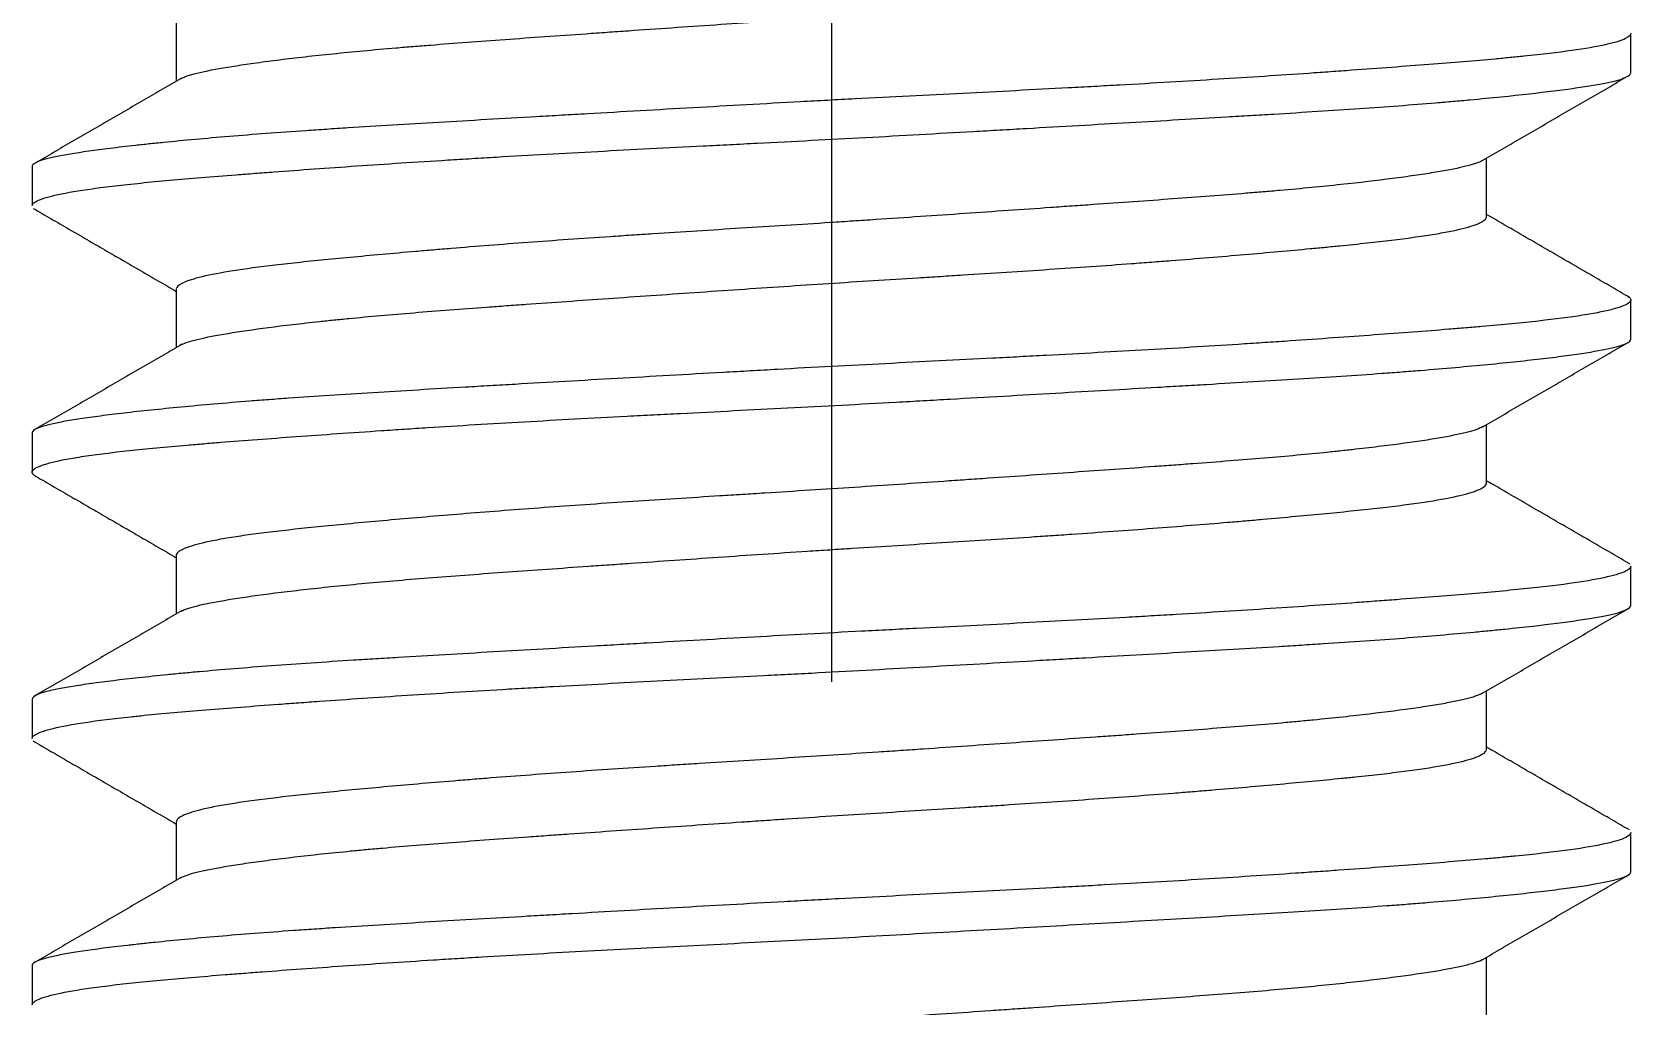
# Model space of a CAD drawing. Extents: x 1571 to 2360, y 0 to 579.
# Drawn here: x 2090.87 to 2096.88, y 176.96 to 180.62 of the extents above; entities that cross this region are included whole.
import ezdxf

# ---------------------------------------------------------------- set-up
doc = ezdxf.new("R2010")
doc.units = 0
doc.header["$LTSCALE"] = 10
doc.header["$MEASUREMENT"] = 0
doc.linetypes.add('CENTER', pattern=[2, 1.25, -0.25, 0.25, -0.25])
doc.layers.add('1', color=7, linetype='CONTINUOUS')

msp = doc.modelspace()

# ---------------------------------------------------------------- linework, layer by layer
at = {"layer": '1', "color": 1, "linetype": 'CENTER', "lineweight": -3}
msp.add_line((2093.8741, 270.6755), (2093.8741, 167.897), dxfattribs=at)
at = {"layer": '1', "color": 7, "linetype": 'Continuous', "lineweight": -3}
for p, q in [((2091.4156, 180.6506), (2091.4156, 180.4308)), ((2096.8741, 180.4629), (2096.8741, 180.6088)), ((2090.8741, 180.1089), (2090.8741, 179.9637)), ((2096.3326, 179.9219), (2096.3326, 180.1417)), ((2091.4156, 179.6507), (2091.4156, 179.4308)), ((2096.8741, 179.4637), (2096.8741, 179.6097)), ((2096.3326, 178.9216), (2096.3326, 179.1417)), ((2090.8741, 179.109), (2090.8741, 178.963)), ((2091.4156, 178.6509), (2091.4156, 178.4308)), ((2096.8741, 178.4635), (2096.8741, 178.6088)), ((2096.3326, 177.9223), (2096.3326, 178.1417)), ((2090.8741, 178.1094), (2090.8741, 177.9638)), ((2091.4156, 177.6503), (2091.4156, 177.4308)), ((2096.8741, 177.4632), (2096.8741, 177.6092)), ((2090.8741, 177.1087), (2090.8741, 176.9632)), ((2096.3326, 176.9215), (2096.3326, 177.1418))]:
    msp.add_line(p, q, dxfattribs=at)
for points, knots in [([(2091.4299, 180.4392), (2091.4342, 180.4417), (2091.4395, 180.4442), (2091.4502, 180.4484), (2091.4552, 180.4502), (2091.466, 180.4537), (2091.4718, 180.4554), (2091.5035, 180.4642), (2091.5361, 180.4712), (2091.6157, 180.4855), (2091.6626, 180.4928), (2091.7305, 180.5022), (2091.7445, 180.504), (2091.7734, 180.5078), (2091.7882, 180.5097), (2091.8338, 180.5154), (2091.8657, 180.5191), (2091.9659, 180.5304), (2092.0385, 180.5379), (2092.1565, 180.5489), (2092.1973, 180.5525), (2092.2607, 180.5579), (2092.2823, 180.5597), (2092.3259, 180.5633), (2092.3479, 180.565), (2092.4594, 180.5738), (2092.5526, 180.5808), (2092.7469, 180.5949), (2092.848, 180.602), (2092.9794, 180.6112), (2093.0059, 180.6131), (2093.0591, 180.6168), (2093.0858, 180.6187), (2093.1661, 180.6243), (2093.22, 180.628), (2093.383, 180.6393), (2093.4933, 180.6469), (2093.661, 180.6582), (2093.7172, 180.662), (2093.8023, 180.6676), (2093.8307, 180.6695), (2093.8872, 180.6732), (2093.9154, 180.675), (2094.0561, 180.684), (2094.1676, 180.6909), (2094.3887, 180.7048), (2094.4982, 180.7118), (2094.7151, 180.7261), (2094.8199, 180.7332), (2095.0226, 180.7478), (2095.1205, 180.7553), (2095.2385, 180.7647), (2095.2618, 180.7666), (2095.3081, 180.7704), (2095.3311, 180.7723), (2095.3991, 180.778), (2095.4429, 180.7818), (2095.5703, 180.793), (2095.6497, 180.8003), (2095.7605, 180.8109), (2095.8138, 180.8162), (2095.8639, 180.8215), (2095.8966, 180.825), (2095.9127, 180.8267), (2095.9905, 180.8356), (2096.0457, 180.8426), (2096.142, 180.857), (2096.1832, 180.8643), (2096.2258, 180.8736), (2096.2339, 180.8755), (2096.2491, 180.8793), (2096.2563, 180.8812), (2096.2764, 180.8869), (2096.2878, 180.8907), (2096.3163, 180.9021), (2096.3276, 180.9096), (2096.3323, 180.9192), (2096.3327, 180.9213), (2096.3325, 180.9234)], [0, 0, 0, 0, 0.016076, 0.016076, 0.027366, 0.027366, 0.038656, 0.038656, 0.083815, 0.083815, 0.128974, 0.128974, 0.140264, 0.140264, 0.151553, 0.151553, 0.174133, 0.174133, 0.219292, 0.219292, 0.241871, 0.241871, 0.253161, 0.253161, 0.264451, 0.264451, 0.30961, 0.30961, 0.354769, 0.354769, 0.366058, 0.366058, 0.377348, 0.377348, 0.399928, 0.399928, 0.445087, 0.445087, 0.467666, 0.467666, 0.478956, 0.478956, 0.490246, 0.490246, 0.535405, 0.535405, 0.580564, 0.580564, 0.625722, 0.625722, 0.670881, 0.670881, 0.682171, 0.682171, 0.693461, 0.693461, 0.71604, 0.71604, 0.761199, 0.761199, 0.783779, 0.795069, 0.795069, 0.806358, 0.806358, 0.851517, 0.851517, 0.896676, 0.896676, 0.907966, 0.907966, 0.919256, 0.919256, 0.941835, 0.941835, 0.986994, 0.986994, 1, 1, 1, 1]), ([(2096.874, 180.6111), (2096.8751, 180.6045), (2096.8685, 180.5977), (2096.8463, 180.587), (2096.8362, 180.5832), (2096.8175, 180.5774), (2096.8106, 180.5755), (2096.7959, 180.5717), (2096.7879, 180.5698), (2096.7456, 180.5604), (2096.703, 180.553), (2096.601, 180.5386), (2096.5415, 180.5316), (2096.4561, 180.5228), (2096.4385, 180.5211), (2096.4024, 180.5176), (2096.3468, 180.5124), (2096.2873, 180.5073), (2096.1631, 180.497), (2096.0733, 180.4901), (2095.9281, 180.4792), (2095.878, 180.4755), (2095.8001, 180.4699), (2095.7737, 180.468), (2095.7204, 180.4642), (2095.6934, 180.4623), (2095.5571, 180.4529), (2095.4434, 180.4454), (2095.2068, 180.4307), (2095.084, 180.4234), (2094.9245, 180.4145), (2094.8923, 180.4127), (2094.8278, 180.4092), (2094.7307, 180.4039), (2094.6327, 180.3988), (2094.4353, 180.3885), (2094.3019, 180.3818), (2094.0994, 180.3714), (2094.0314, 180.3679), (2093.9288, 180.3626), (2093.8945, 180.3608), (2093.8263, 180.3571), (2093.7922, 180.3553), (2093.6224, 180.3461), (2093.488, 180.3385), (2093.2218, 180.3234), (2093.09, 180.3159), (2092.9271, 180.3065), (2092.8946, 180.3046), (2092.8304, 180.301), (2092.7348, 180.2955), (2092.6417, 180.2901), (2092.4587, 180.2795), (2092.3409, 180.2726), (2092.1707, 180.2623), (2092.1151, 180.2588), (2092.0333, 180.2536), (2092.0063, 180.2519), (2091.9534, 180.2484), (2091.9274, 180.2467), (2091.7994, 180.2379), (2091.7038, 180.2307), (2091.5259, 180.2159), (2091.4437, 180.2084), (2091.3496, 180.1989), (2091.3312, 180.197), (2091.2957, 180.1933), (2091.244, 180.1877), (2091.1971, 180.1822), (2091.1096, 180.1713), (2091.0596, 180.1642), (2090.9972, 180.1538), (2090.9786, 180.1503), (2090.9456, 180.1434), (2090.9315, 180.1399), (2090.8961, 180.1297), (2090.8817, 180.1229), (2090.8751, 180.1141), (2090.8743, 180.1124), (2090.8741, 180.1106)], [0, 0, 0, 0, 0.039709, 0.039709, 0.061291, 0.061291, 0.072082, 0.072082, 0.082872, 0.082872, 0.126035, 0.126035, 0.169198, 0.169198, 0.179989, 0.179989, 0.19078, 0.212361, 0.212361, 0.255524, 0.255524, 0.277106, 0.277106, 0.287896, 0.287896, 0.298687, 0.298687, 0.34185, 0.34185, 0.385013, 0.385013, 0.395804, 0.395804, 0.406594, 0.428176, 0.428176, 0.471339, 0.471339, 0.49292, 0.49292, 0.503711, 0.503711, 0.514502, 0.514502, 0.557665, 0.557665, 0.600828, 0.600828, 0.611619, 0.611619, 0.622409, 0.643991, 0.643991, 0.687154, 0.687154, 0.708735, 0.708735, 0.719526, 0.719526, 0.730317, 0.730317, 0.77348, 0.77348, 0.816643, 0.816643, 0.827433, 0.827433, 0.838224, 0.859805, 0.859805, 0.902968, 0.902968, 0.92455, 0.92455, 0.946131, 0.946131, 0.989294, 0.989294, 1, 1, 1, 1]), ([(2090.8741, 179.9638), (2090.8744, 179.9663), (2090.8757, 179.9687), (2090.8799, 179.9731), (2090.8823, 179.975), (2090.8881, 179.9788), (2090.8917, 179.9807), (2090.9122, 179.9902), (2090.9377, 179.9978), (2091.0061, 180.0128), (2091.0491, 180.0201), (2091.1139, 180.0292), (2091.1275, 180.031), (2091.1557, 180.0346), (2091.1703, 180.0364), (2091.2159, 180.0417), (2091.2481, 180.0452), (2091.3506, 180.0556), (2091.4264, 180.0624), (2091.5513, 180.0727), (2091.5948, 180.0762), (2091.6629, 180.0815), (2091.6861, 180.0832), (2091.7334, 180.0868), (2091.7576, 180.0886), (2091.8801, 180.0978), (2091.9835, 180.1053), (2092.2009, 180.1203), (2092.3149, 180.1278), (2092.4641, 180.137), (2092.4943, 180.1389), (2092.5553, 180.1426), (2092.5862, 180.1444), (2092.6793, 180.1499), (2092.742, 180.1535), (2092.932, 180.1641), (2093.0613, 180.171), (2093.259, 180.1812), (2093.3255, 180.1846), (2093.4262, 180.1897), (2093.46, 180.1915), (2093.5278, 180.1949), (2093.5619, 180.1966), (2093.732, 180.2053), (2093.8675, 180.2124), (2094.1375, 180.2271), (2094.272, 180.2347), (2094.4394, 180.2442), (2094.4728, 180.2461), (2094.5397, 180.2499), (2094.5731, 180.2518), (2094.6724, 180.2575), (2094.7378, 180.2612), (2094.9311, 180.2723), (2095.0565, 180.2795), (2095.2393, 180.2901), (2095.2993, 180.2936), (2095.388, 180.2989), (2095.4174, 180.3006), (2095.4756, 180.3041), (2095.5045, 180.3058), (2095.6468, 180.3145), (2095.7544, 180.3213), (2095.9573, 180.3352), (2096.0526, 180.3424), (2096.164, 180.3518), (2096.1859, 180.3536), (2096.2289, 180.3574), (2096.25, 180.3593), (2096.3116, 180.365), (2096.3506, 180.3688), (2096.4616, 180.38), (2096.5275, 180.3874), (2096.6144, 180.3983), (2096.6413, 180.4019), (2096.6787, 180.4072), (2096.6906, 180.409), (2096.7135, 180.4125), (2096.7244, 180.4143), (2096.7758, 180.423), (2096.8396, 180.4366), (2096.8675, 180.4502), (2096.8734, 180.4591), (2096.874, 180.4609), (2096.8741, 180.4628), (2096.8741, 180.4629), (2096.8741, 180.463)], [0, 0, 0, 0, 0.014716, 0.014716, 0.025536, 0.025536, 0.036357, 0.036357, 0.07964, 0.07964, 0.122922, 0.122922, 0.133743, 0.133743, 0.144563, 0.144563, 0.166205, 0.166205, 0.209487, 0.209487, 0.231128, 0.231128, 0.241949, 0.241949, 0.25277, 0.25277, 0.296052, 0.296052, 0.339335, 0.339335, 0.350155, 0.350155, 0.360976, 0.360976, 0.382617, 0.382617, 0.4259, 0.4259, 0.447541, 0.447541, 0.458362, 0.458362, 0.469182, 0.469182, 0.512465, 0.512465, 0.555747, 0.555747, 0.566568, 0.566568, 0.577388, 0.577388, 0.59903, 0.59903, 0.642312, 0.642312, 0.663954, 0.663954, 0.674774, 0.674774, 0.685595, 0.685595, 0.728877, 0.728877, 0.77216, 0.77216, 0.78298, 0.78298, 0.793801, 0.793801, 0.815442, 0.815442, 0.858725, 0.858725, 0.880366, 0.880366, 0.891187, 0.891187, 0.902007, 0.902007, 0.94529, 0.988572, 0.988572, 0.999393, 0.999393, 1, 1, 1, 1]), ([(2096.317, 180.1327), (2096.3154, 180.1318), (2096.3137, 180.1309), (2096.3081, 180.1282), (2096.304, 180.1265), (2096.2947, 180.123), (2096.2896, 180.1212), (2096.2728, 180.1159), (2096.2597, 180.1124), (2096.215, 180.1019), (2096.178, 180.0948), (2096.1118, 180.084), (2096.076, 180.0785), (2096.0361, 180.0729), (2096.0085, 180.0691), (2095.9943, 180.0673), (2095.9212, 180.0578), (2095.8567, 180.0502), (2095.7159, 180.0352), (2095.6397, 180.0278), (2095.5369, 180.0188), (2095.516, 180.017), (2095.4734, 180.0134), (2095.4517, 180.0117), (2095.3859, 180.0063), (2095.3411, 180.0028), (2095.2035, 179.9923), (2095.1079, 179.9853), (2094.9587, 179.9747), (2094.8825, 179.9693), (2094.8042, 179.9638), (2094.7514, 179.9601), (2094.7248, 179.9582), (2094.5916, 179.9489), (2094.3754, 179.9339), (2094.1531, 179.9187), (2094.0123, 179.9093), (2093.984, 179.9074), (2093.9273, 179.9037), (2093.8989, 179.9018), (2093.8142, 179.8963), (2093.7579, 179.8927), (2093.59, 179.8821), (2093.479, 179.8752), (2093.3142, 179.8648), (2093.2596, 179.8613), (2093.178, 179.856), (2093.1508, 179.8542), (2093.0968, 179.8506), (2093.07, 179.8488), (2092.9371, 179.8399), (2092.7316, 179.8254), (2092.5401, 179.8104), (2092.425, 179.8009), (2092.4021, 179.799), (2092.3571, 179.7952), (2092.3349, 179.7933), (2092.2696, 179.7876), (2092.2274, 179.7839), (2092.105, 179.7728), (2092.029, 179.7657), (2091.9234, 179.7552), (2091.8896, 179.7517), (2091.841, 179.7464), (2091.8252, 179.7446), (2091.7944, 179.7411), (2091.7794, 179.7393), (2091.707, 179.7305), (2091.6561, 179.7234), (2091.5683, 179.7089), (2091.5314, 179.7015), (2091.4943, 179.692), (2091.4873, 179.6901), (2091.4743, 179.6863), (2091.4683, 179.6844), (2091.4518, 179.6787), (2091.4428, 179.6749), (2091.423, 179.6644), (2091.4163, 179.6577), (2091.4156, 179.6512)], [0, 0, 0, 0, 0.005814, 0.005814, 0.017169, 0.017169, 0.028525, 0.028525, 0.051236, 0.051236, 0.096657, 0.096657, 0.119368, 0.130723, 0.130723, 0.142078, 0.142078, 0.1875, 0.1875, 0.232921, 0.232921, 0.244277, 0.244277, 0.255632, 0.255632, 0.278343, 0.278343, 0.323764, 0.323764, 0.346475, 0.35783, 0.35783, 0.369186, 0.369186, 0.414607, 0.460029, 0.460029, 0.471384, 0.471384, 0.48274, 0.48274, 0.50545, 0.50545, 0.550872, 0.550872, 0.573583, 0.573583, 0.584938, 0.584938, 0.596293, 0.596293, 0.641715, 0.687136, 0.687136, 0.698492, 0.698492, 0.709847, 0.709847, 0.732558, 0.732558, 0.777979, 0.777979, 0.80069, 0.80069, 0.812045, 0.812045, 0.823401, 0.823401, 0.868822, 0.868822, 0.914244, 0.914244, 0.925599, 0.925599, 0.936954, 0.936954, 0.959665, 0.959665, 1, 1, 1, 1]), ([(2091.4327, 179.4407), (2091.44, 179.4446), (2091.4497, 179.4484), (2091.4831, 179.4592), (2091.5121, 179.4661), (2091.5579, 179.4751), (2091.5675, 179.4769), (2091.5878, 179.4805), (2091.5984, 179.4823), (2091.6314, 179.4878), (2091.6552, 179.4914), (2091.7313, 179.5025), (2091.7885, 179.51), (2091.8842, 179.5213), (2091.9345, 179.5269), (2091.9886, 179.5326), (2092.0255, 179.5364), (2092.0443, 179.5383), (2092.14, 179.5476), (2092.2215, 179.5548), (2092.3942, 179.5688), (2092.4853, 179.5758), (2092.6054, 179.5846), (2092.6297, 179.5864), (2092.679, 179.5899), (2092.7039, 179.5917), (2092.7789, 179.5971), (2092.8296, 179.6007), (2092.9837, 179.6115), (2093.089, 179.6189), (2093.2508, 179.6301), (2093.3053, 179.6339), (2093.4158, 179.6415), (2093.4719, 179.6454), (2093.6397, 179.6568), (2093.7516, 179.6643), (2093.9755, 179.6789), (2094.0876, 179.6859), (2094.2277, 179.6947), (2094.2557, 179.6965), (2094.3117, 179.7), (2094.3395, 179.7018), (2094.4225, 179.707), (2094.4772, 179.7105), (2094.6394, 179.721), (2094.745, 179.7281), (2094.8996, 179.739), (2094.9506, 179.7426), (2095.026, 179.7482), (2095.051, 179.7501), (2095.1005, 179.7539), (2095.1249, 179.7557), (2095.2455, 179.7651), (2095.3371, 179.7727), (2095.511, 179.7877), (2095.5932, 179.7951), (2095.6898, 179.8041), (2095.7089, 179.8059), (2095.7461, 179.8095), (2095.7643, 179.8113), (2095.8176, 179.8166), (2095.8515, 179.8201), (2095.9484, 179.8306), (2096.0065, 179.8376), (2096.084, 179.8483), (2096.1081, 179.8519), (2096.1419, 179.8574), (2096.1527, 179.8592), (2096.1733, 179.8629), (2096.1832, 179.8647), (2096.2301, 179.874), (2096.26, 179.8815), (2096.305, 179.8966), (2096.32, 179.9042), (2096.3292, 179.9137), (2096.3306, 179.9156), (2096.3322, 179.919), (2096.3326, 179.9206), (2096.3326, 179.9222)], [0, 0, 0, 0, 0.025073, 0.025073, 0.070495, 0.070495, 0.08185, 0.08185, 0.093205, 0.093205, 0.115916, 0.115916, 0.161338, 0.161338, 0.184049, 0.195404, 0.195404, 0.206759, 0.206759, 0.252181, 0.252181, 0.297602, 0.297602, 0.308958, 0.308958, 0.320313, 0.320313, 0.343024, 0.343024, 0.388445, 0.388445, 0.411156, 0.411156, 0.433867, 0.433867, 0.479289, 0.479289, 0.52471, 0.52471, 0.536066, 0.536066, 0.547421, 0.547421, 0.570132, 0.570132, 0.615553, 0.615553, 0.638264, 0.638264, 0.649619, 0.649619, 0.660975, 0.660975, 0.706396, 0.706396, 0.751818, 0.751818, 0.763173, 0.763173, 0.774529, 0.774529, 0.797239, 0.797239, 0.842661, 0.842661, 0.865372, 0.865372, 0.876727, 0.876727, 0.888082, 0.888082, 0.933504, 0.933504, 0.978926, 0.978926, 0.990281, 0.990281, 1, 1, 1, 1]), ([(2096.8598, 179.6249), (2096.8636, 179.6229), (2096.8666, 179.6209), (2096.8709, 179.6171), (2096.8723, 179.6154), (2096.874, 179.6118), (2096.8743, 179.61), (2096.8733, 179.6045), (2096.8703, 179.6008), (2096.8545, 179.5895), (2096.8349, 179.582), (2096.792, 179.5707), (2096.7755, 179.5669), (2096.7472, 179.5613), (2096.7372, 179.5594), (2096.7161, 179.5557), (2096.7049, 179.5538), (2096.6464, 179.5446), (2096.5914, 179.5375), (2096.4655, 179.5235), (2096.3945, 179.5167), (2096.2957, 179.508), (2096.2754, 179.5063), (2096.2338, 179.5028), (2096.2125, 179.5011), (2096.1473, 179.4959), (2096.1023, 179.4924), (2095.9627, 179.4817), (2095.8635, 179.4744), (2095.7056, 179.4632), (2095.6515, 179.4594), (2095.5679, 179.4537), (2095.5397, 179.4518), (2095.4824, 179.4481), (2095.4533, 179.4462), (2095.3071, 179.4368), (2095.1865, 179.4294), (2094.9383, 179.4151), (2094.8108, 179.4082), (2094.6469, 179.3995), (2094.6139, 179.3978), (2094.5474, 179.3943), (2094.5139, 179.3926), (2094.4136, 179.3875), (2094.3465, 179.384), (2094.145, 179.3738), (2094.0102, 179.3669), (2093.8072, 179.3561), (2093.7394, 179.3524), (2093.6376, 179.3468), (2093.6036, 179.3449), (2093.5356, 179.3411), (2093.5015, 179.3392), (2093.3324, 179.3297), (2093.1997, 179.3221), (2092.9394, 179.3072), (2092.8118, 179.2999), (2092.6555, 179.2909), (2092.6244, 179.2891), (2092.5625, 179.2855), (2092.5317, 179.2837), (2092.4407, 179.2784), (2092.3813, 179.2749), (2092.2073, 179.2646), (2092.0966, 179.2578), (2091.9385, 179.2474), (2091.8872, 179.244), (2091.8122, 179.2386), (2091.7875, 179.2369), (2091.7389, 179.2332), (2091.715, 179.2314), (2091.5979, 179.2222), (2091.4259, 179.2071), (2091.2837, 179.1922), (2091.2043, 179.183), (2091.1889, 179.1811), (2091.1591, 179.1774), (2091.1446, 179.1756), (2091.1032, 179.1702), (2091.0778, 179.1666), (2091.0084, 179.1561), (2090.9709, 179.1492), (2090.9279, 179.139), (2090.9157, 179.1356), (2090.9009, 179.1304), (2090.8965, 179.1287), (2090.8889, 179.1252), (2090.8857, 179.1235), (2090.8776, 179.1181), (2090.8746, 179.1145), (2090.8741, 179.1107)], [0, 0, 0, 0, 0.012097, 0.012097, 0.022598, 0.022598, 0.033099, 0.033099, 0.0541, 0.0541, 0.096103, 0.096103, 0.117104, 0.117104, 0.127605, 0.127605, 0.138105, 0.138105, 0.180108, 0.180108, 0.222111, 0.222111, 0.232611, 0.232611, 0.243112, 0.243112, 0.264113, 0.264113, 0.306116, 0.306116, 0.327118, 0.327118, 0.337618, 0.337618, 0.348119, 0.348119, 0.390122, 0.390122, 0.432124, 0.432124, 0.442625, 0.442625, 0.453126, 0.453126, 0.474127, 0.474127, 0.51613, 0.51613, 0.537131, 0.537131, 0.547632, 0.547632, 0.558132, 0.558132, 0.600135, 0.600135, 0.642138, 0.642138, 0.652639, 0.652639, 0.663139, 0.663139, 0.684141, 0.684141, 0.726143, 0.726143, 0.747145, 0.747145, 0.757645, 0.757645, 0.768146, 0.768146, 0.810149, 0.852152, 0.852152, 0.862652, 0.862652, 0.873153, 0.873153, 0.894154, 0.894154, 0.936157, 0.936157, 0.957158, 0.957158, 0.967659, 0.967659, 0.97816, 0.97816, 1, 1, 1, 1]), ([(2090.8882, 178.9478), (2090.8832, 178.9504), (2090.8795, 178.953), (2090.8756, 178.9575), (2090.8746, 178.9593), (2090.8739, 178.9629), (2090.8741, 178.9647), (2090.878, 178.9739), (2090.8903, 178.9814), (2090.933, 178.9965), (2090.9633, 179.0041), (2091.0129, 179.0135), (2091.0234, 179.0153), (2091.0454, 179.019), (2091.08, 179.0246), (2091.1193, 179.03), (2091.2039, 179.0406), (2091.2685, 179.0476), (2091.3775, 179.0579), (2091.4159, 179.0613), (2091.4766, 179.0665), (2091.4974, 179.0683), (2091.5397, 179.0717), (2091.5612, 179.0735), (2091.671, 179.0822), (2091.7652, 179.0893), (2091.966, 179.104), (2092.0725, 179.1116), (2092.2138, 179.121), (2092.2425, 179.1229), (2092.3002, 179.1267), (2092.3876, 179.1323), (2092.477, 179.1379), (2092.6586, 179.1488), (2092.7834, 179.1559), (2092.9761, 179.1664), (2093.0413, 179.1699), (2093.1405, 179.1751), (2093.1738, 179.1768), (2093.2404, 179.1802), (2093.2738, 179.1819), (2093.4407, 179.1905), (2093.5749, 179.1973), (2093.8448, 179.2112), (2093.9805, 179.2185), (2094.151, 179.2279), (2094.1851, 179.2298), (2094.2529, 179.2336), (2094.3541, 179.2393), (2094.4541, 179.245), (2094.6521, 179.2563), (2094.7818, 179.2638), (2094.9729, 179.2747), (2095.036, 179.2784), (2095.1297, 179.2838), (2095.1607, 179.2856), (2095.222, 179.2891), (2095.2524, 179.2909), (2095.4024, 179.2997), (2095.5172, 179.3065), (2095.7366, 179.3202), (2095.8412, 179.327), (2095.9653, 179.336), (2095.9897, 179.3378), (2096.0375, 179.3415), (2096.1079, 179.347), (2096.174, 179.3526), (2096.3007, 179.3638), (2096.3779, 179.3713), (2096.4825, 179.3825), (2096.5155, 179.3862), (2096.5622, 179.3918), (2096.5772, 179.3936), (2096.6061, 179.3972), (2096.62, 179.3991), (2096.6867, 179.408), (2096.7312, 179.415), (2096.8028, 179.4287), (2096.8299, 179.4355), (2096.8524, 179.4441), (2096.8564, 179.4459), (2096.863, 179.4493), (2096.8712, 179.4545), (2096.8742, 179.4597), (2096.8741, 179.4633)], [0, 0, 0, 0, 0.015918, 0.015918, 0.02639, 0.02639, 0.036863, 0.036863, 0.078753, 0.078753, 0.120643, 0.120643, 0.131115, 0.131115, 0.141588, 0.162533, 0.162533, 0.204423, 0.204423, 0.225368, 0.225368, 0.23584, 0.23584, 0.246313, 0.246313, 0.288203, 0.288203, 0.330093, 0.330093, 0.340565, 0.340565, 0.351038, 0.371983, 0.371983, 0.413873, 0.413873, 0.434818, 0.434818, 0.445291, 0.445291, 0.455763, 0.455763, 0.497653, 0.497653, 0.539543, 0.539543, 0.550016, 0.550016, 0.560488, 0.581433, 0.581433, 0.623323, 0.623323, 0.644268, 0.644268, 0.654741, 0.654741, 0.665213, 0.665213, 0.707103, 0.707103, 0.748993, 0.748993, 0.759466, 0.759466, 0.769938, 0.790883, 0.790883, 0.832773, 0.832773, 0.853718, 0.853718, 0.864191, 0.864191, 0.874663, 0.874663, 0.916553, 0.916553, 0.958443, 0.958443, 0.968916, 0.968916, 0.979388, 1, 1, 1, 1]), ([(2096.3215, 179.1354), (2096.3163, 179.1319), (2096.2947, 179.1215), (2096.2564, 179.1111), (2096.2146, 179.1023), (2096.2058, 179.1005), (2096.1871, 179.0969), (2096.1774, 179.0951), (2096.1469, 179.0897), (2096.1248, 179.086), (2096.0535, 179.0751), (2095.9993, 179.0677), (2095.9078, 179.0564), (2095.8756, 179.0526), (2095.8247, 179.0469), (2095.8073, 179.045), (2095.7717, 179.0412), (2095.7536, 179.0393), (2095.6615, 179.0299), (2095.5825, 179.0226), (2095.4144, 179.0085), (2095.3252, 179.0015), (2095.2071, 178.9927), (2095.1831, 178.9909), (2095.1348, 178.9874), (2095.1105, 178.9856), (2095.0369, 178.9803), (2094.9871, 178.9767), (2094.8354, 178.9659), (2094.7314, 178.9587), (2094.5708, 178.9475), (2094.5166, 178.9437), (2094.434, 178.938), (2094.4063, 178.9361), (2094.3509, 178.9323), (2094.3232, 178.9304), (2094.1845, 178.9209), (2094.073, 178.9133), (2093.8491, 178.8985), (2093.7367, 178.8914), (2093.5956, 178.8825), (2093.5674, 178.8807), (2093.5114, 178.8772), (2093.4835, 178.8755), (2093.4003, 178.8702), (2093.3453, 178.8668), (2093.182, 178.8563), (2093.0752, 178.8493), (2092.9182, 178.8385), (2092.8664, 178.8348), (2092.764, 178.8274), (2092.7138, 178.8237), (2092.5668, 178.8125), (2092.4733, 178.805), (2092.3396, 178.7937), (2092.2962, 178.7899), (2092.2115, 178.7825), (2092.1703, 178.7787), (2092.0502, 178.7677), (2091.9767, 178.7607), (2091.842, 178.7467), (2091.7808, 178.7398), (2091.7123, 178.7309), (2091.699, 178.7291), (2091.6732, 178.7255), (2091.6607, 178.7237), (2091.6246, 178.7182), (2091.6024, 178.7146), (2091.5414, 178.7036), (2091.5081, 178.6961), (2091.4692, 178.6848), (2091.4526, 178.6791), (2091.4401, 178.6734), (2091.4327, 178.6696), (2091.4295, 178.6677), (2091.4198, 178.6609), (2091.4161, 178.656), (2091.4156, 178.6513)], [0, 0, 0, 0, 0.022398, 0.067557, 0.067557, 0.078847, 0.078847, 0.090137, 0.090137, 0.112716, 0.112716, 0.157875, 0.157875, 0.180455, 0.180455, 0.191744, 0.191744, 0.203034, 0.203034, 0.248193, 0.248193, 0.293352, 0.293352, 0.304642, 0.304642, 0.315931, 0.315931, 0.338511, 0.338511, 0.38367, 0.38367, 0.406249, 0.406249, 0.417539, 0.417539, 0.428829, 0.428829, 0.473988, 0.473988, 0.519147, 0.519147, 0.530436, 0.530436, 0.541726, 0.541726, 0.564306, 0.564306, 0.609464, 0.609464, 0.632044, 0.632044, 0.654623, 0.654623, 0.699782, 0.699782, 0.722362, 0.722362, 0.744941, 0.744941, 0.7901, 0.7901, 0.835259, 0.835259, 0.846549, 0.846549, 0.857839, 0.857839, 0.880418, 0.880418, 0.925577, 0.925577, 0.948157, 0.959446, 0.959446, 0.970736, 0.970736, 1, 1, 1, 1]), ([(2091.4328, 178.4408), (2091.4369, 178.4429), (2091.4418, 178.4451), (2091.4564, 178.4508), (2091.4674, 178.4543), (2091.4868, 178.4595), (2091.4937, 178.4613), (2091.5085, 178.4648), (2091.5164, 178.4666), (2091.5579, 178.4755), (2091.5982, 178.4826), (2091.6928, 178.4972), (2091.747, 178.5046), (2091.824, 178.5141), (2091.8398, 178.516), (2091.8721, 178.5198), (2091.8886, 178.5217), (2091.9391, 178.5274), (2091.9743, 178.5312), (2092.0839, 178.5423), (2092.1626, 178.5496), (2092.2892, 178.5603), (2092.3328, 178.5638), (2092.4229, 178.5709), (2092.4689, 178.5745), (2092.6097, 178.585), (2092.7071, 178.592), (2092.8586, 178.6027), (2092.9356, 178.6082), (2093.0147, 178.6137), (2093.0679, 178.6174), (2093.0947, 178.6193), (2093.2298, 178.6287), (2093.339, 178.6363), (2093.5596, 178.6514), (2093.6711, 178.659), (2093.8118, 178.6682), (2093.84, 178.6701), (2093.8966, 178.6738), (2093.925, 178.6756), (2094.01, 178.681), (2094.0663, 178.6846), (2094.2341, 178.6951), (2094.3445, 178.702), (2094.508, 178.7125), (2094.5891, 178.7177), (2094.6695, 178.7231), (2094.7228, 178.7267), (2094.7495, 178.7285), (2094.8812, 178.7376), (2095.0841, 178.7522), (2095.2716, 178.7673), (2095.3838, 178.7767), (2095.406, 178.7786), (2095.4499, 178.7824), (2095.4716, 178.7843), (2095.5355, 178.79), (2095.5766, 178.7937), (2095.6955, 178.8046), (2095.7689, 178.8116), (2095.8703, 178.8221), (2095.9188, 178.8273), (2095.9639, 178.8326), (2095.9932, 178.8362), (2096.0075, 178.838), (2096.0764, 178.8469), (2096.1719, 178.8612), (2096.239, 178.8761), (2096.2718, 178.8856), (2096.2779, 178.8875), (2096.2892, 178.8913), (2096.2943, 178.8933), (2096.3083, 178.899), (2096.3156, 178.9028), (2096.3294, 178.9123), (2096.3332, 178.918), (2096.3325, 178.9236)], [0, 0, 0, 0, 0.014131, 0.014131, 0.036775, 0.036775, 0.048098, 0.048098, 0.05942, 0.05942, 0.10471, 0.10471, 0.15, 0.15, 0.161323, 0.161323, 0.172645, 0.172645, 0.19529, 0.19529, 0.24058, 0.24058, 0.263225, 0.263225, 0.28587, 0.28587, 0.331159, 0.331159, 0.353804, 0.365127, 0.365127, 0.376449, 0.376449, 0.421739, 0.421739, 0.467029, 0.467029, 0.478351, 0.478351, 0.489674, 0.489674, 0.512319, 0.512319, 0.557609, 0.557609, 0.580254, 0.591576, 0.591576, 0.602898, 0.602898, 0.648188, 0.693478, 0.693478, 0.704801, 0.704801, 0.716123, 0.716123, 0.738768, 0.738768, 0.784058, 0.784058, 0.806703, 0.818025, 0.818025, 0.829348, 0.829348, 0.874638, 0.919927, 0.919927, 0.93125, 0.93125, 0.942572, 0.942572, 0.965217, 0.965217, 1, 1, 1, 1]), ([(2096.8741, 178.6102), (2096.8742, 178.608), (2096.8735, 178.6057), (2096.8692, 178.5997), (2096.8643, 178.596), (2096.8534, 178.5903), (2096.8491, 178.5884), (2096.8395, 178.5846), (2096.8341, 178.5827), (2096.8045, 178.5732), (2096.7393, 178.5581), (2096.6394, 178.5436), (2096.5657, 178.5347), (2096.5504, 178.5329), (2096.5188, 178.5294), (2096.4699, 178.5241), (2096.4169, 178.5189), (2096.3052, 178.5086), (2096.2234, 178.5019), (2096.0897, 178.4914), (2096.0433, 178.4879), (2095.9709, 178.4824), (2095.9462, 178.4806), (2095.8962, 178.4769), (2095.8709, 178.475), (2095.7426, 178.4657), (2095.527, 178.4506), (2095.291, 178.4358), (2095.1369, 178.4266), (2095.1057, 178.4248), (2095.0431, 178.4212), (2094.9486, 178.4158), (2094.8528, 178.4105), (2094.6595, 178.4001), (2094.5283, 178.3933), (2094.328, 178.3831), (2094.2607, 178.3797), (2094.1588, 178.3745), (2094.1246, 178.3727), (2094.0564, 178.3692), (2094.0223, 178.3675), (2093.8524, 178.3586), (2093.7171, 178.3513), (2093.4482, 178.3363), (2093.3145, 178.3287), (2093.1482, 178.3192), (2093.115, 178.3173), (2093.0491, 178.3135), (2092.9509, 178.3079), (2092.8549, 178.3024), (2092.6657, 178.2915), (2092.5432, 178.2844), (2092.3651, 178.274), (2092.3067, 178.2705), (2092.2205, 178.2653), (2092.1919, 178.2636), (2092.1358, 178.2601), (2092.1081, 178.2584), (2091.9718, 178.2498), (2091.8691, 178.2429), (2091.6762, 178.2286), (2091.586, 178.2211), (2091.4814, 178.2117), (2091.4608, 178.2098), (2091.4209, 178.206), (2091.3625, 178.2003), (2091.3088, 178.1947), (2091.2075, 178.1836), (2091.148, 178.1763), (2091.0711, 178.1656), (2091.0475, 178.1621), (2091.0153, 178.1568), (2091.0051, 178.1551), (2090.9858, 178.1516), (2090.9768, 178.1498), (2090.9345, 178.1412), (2090.9099, 178.1345), (2090.8808, 178.1218), (2090.874, 178.1159), (2090.8741, 178.1097)], [0, 0, 0, 0, 0.013467, 0.013467, 0.035048, 0.035048, 0.045839, 0.045839, 0.056629, 0.056629, 0.099792, 0.142955, 0.142955, 0.153746, 0.153746, 0.164537, 0.186118, 0.186118, 0.229281, 0.229281, 0.250863, 0.250863, 0.261653, 0.261653, 0.272444, 0.272444, 0.315607, 0.35877, 0.35877, 0.369561, 0.369561, 0.380352, 0.401933, 0.401933, 0.445096, 0.445096, 0.466678, 0.466678, 0.477468, 0.477468, 0.488259, 0.488259, 0.531422, 0.531422, 0.574585, 0.574585, 0.585376, 0.585376, 0.596166, 0.617748, 0.617748, 0.660911, 0.660911, 0.682492, 0.682492, 0.693283, 0.693283, 0.704074, 0.704074, 0.747237, 0.747237, 0.7904, 0.7904, 0.80119, 0.80119, 0.811981, 0.833563, 0.833563, 0.876726, 0.876726, 0.898307, 0.898307, 0.909098, 0.909098, 0.919888, 0.919888, 0.963051, 0.963051, 1, 1, 1, 1]), ([(2090.8741, 177.9629), (2090.8741, 177.9661), (2090.876, 177.9694), (2090.8838, 177.9764), (2090.8902, 177.9802), (2090.9033, 177.9859), (2090.9082, 177.9878), (2090.9193, 177.9916), (2090.9255, 177.9935), (2090.9589, 178.0031), (2090.9945, 178.0106), (2091.0827, 178.0252), (2091.1354, 178.0324), (2091.2122, 178.0412), (2091.2281, 178.043), (2091.261, 178.0465), (2091.2781, 178.0483), (2091.3304, 178.0535), (2091.3671, 178.0569), (2091.4827, 178.0672), (2091.5668, 178.074), (2091.7037, 178.0846), (2091.7511, 178.0882), (2091.8249, 178.0937), (2091.8499, 178.0955), (2091.901, 178.0992), (2091.9269, 178.1011), (2092.058, 178.1105), (2092.2775, 178.1256), (2092.5161, 178.1403), (2092.6713, 178.1494), (2092.7026, 178.1512), (2092.7659, 178.1548), (2092.7978, 178.1566), (2092.8938, 178.1619), (2092.9583, 178.1654), (2093.1532, 178.1758), (2093.2851, 178.1825), (2093.4858, 178.1928), (2093.5532, 178.1962), (2093.655, 178.2014), (2093.6891, 178.2032), (2093.7575, 178.2067), (2093.7917, 178.2085), (2093.9623, 178.2175), (2094.0975, 178.2249), (2094.3658, 178.24), (2094.4988, 178.2476), (2094.6636, 178.257), (2094.6965, 178.2589), (2094.7621, 178.2626), (2094.7948, 178.2645), (2094.8918, 178.2701), (2094.9554, 178.2737), (2095.1432, 178.2845), (2095.2644, 178.2916), (2095.44, 178.3019), (2095.4975, 178.3054), (2095.5822, 178.3106), (2095.6102, 178.3123), (2095.6656, 178.3158), (2095.6929, 178.3175), (2095.8274, 178.3262), (2095.9282, 178.3331), (2096.1168, 178.3476), (2096.2046, 178.355), (2096.3059, 178.3645), (2096.3258, 178.3664), (2096.3646, 178.3702), (2096.3835, 178.3721), (2096.4386, 178.3777), (2096.4732, 178.3815), (2096.5707, 178.3925), (2096.6274, 178.3997), (2096.7, 178.4103), (2096.7222, 178.4138), (2096.7621, 178.4208), (2096.78, 178.4243), (2096.8265, 178.4346), (2096.8482, 178.4414), (2096.87, 178.4532), (2096.8744, 178.4582), (2096.8741, 178.4634)], [0, 0, 0, 0, 0.019336, 0.019336, 0.040918, 0.040918, 0.051708, 0.051708, 0.062499, 0.062499, 0.105662, 0.105662, 0.148825, 0.148825, 0.159616, 0.159616, 0.170407, 0.170407, 0.191988, 0.191988, 0.235151, 0.235151, 0.256733, 0.256733, 0.267523, 0.267523, 0.278314, 0.278314, 0.321477, 0.36464, 0.36464, 0.375431, 0.375431, 0.386222, 0.386222, 0.407803, 0.407803, 0.450966, 0.450966, 0.472548, 0.472548, 0.483338, 0.483338, 0.494129, 0.494129, 0.537292, 0.537292, 0.580455, 0.580455, 0.591246, 0.591246, 0.602037, 0.602037, 0.623618, 0.623618, 0.666781, 0.666781, 0.688362, 0.688362, 0.699153, 0.699153, 0.709944, 0.709944, 0.753107, 0.753107, 0.79627, 0.79627, 0.807061, 0.807061, 0.817851, 0.817851, 0.839433, 0.839433, 0.882596, 0.882596, 0.904177, 0.904177, 0.925759, 0.925759, 0.968922, 0.968922, 1, 1, 1, 1]), ([(2096.3197, 178.1342), (2096.3177, 178.133), (2096.3155, 178.1318), (2096.3095, 178.1288), (2096.3054, 178.1271), (2096.2964, 178.1235), (2096.2914, 178.1218), (2096.2641, 178.1131), (2096.2348, 178.1061), (2096.1801, 178.0955), (2096.16, 178.0919), (2096.1161, 178.0846), (2096.0923, 178.081), (2096.0152, 178.0698), (2095.9575, 178.0623), (2095.8297, 178.0472), (2095.7597, 178.0397), (2095.6644, 178.0304), (2095.645, 178.0286), (2095.6053, 178.0249), (2095.585, 178.023), (2095.5232, 178.0176), (2095.4809, 178.014), (2095.3507, 178.0034), (2095.2595, 177.9965), (2095.1164, 177.986), (2095.0432, 177.9807), (2094.9676, 177.9753), (2094.9166, 177.9717), (2094.8908, 177.9699), (2094.7611, 177.9607), (2094.6553, 177.9534), (2094.4399, 177.9384), (2094.3303, 177.9308), (2094.1907, 177.9213), (2094.1627, 177.9194), (2094.1064, 177.9156), (2094.0781, 177.9137), (2093.9934, 177.908), (2093.937, 177.9043), (2093.7685, 177.8933), (2093.6567, 177.8863), (2093.49, 177.8759), (2093.4069, 177.8707), (2093.3241, 177.8654), (2093.269, 177.8619), (2093.2415, 177.8601), (2093.1052, 177.8513), (2092.8935, 177.8371), (2092.6942, 177.8223), (2092.5736, 177.8129), (2092.5496, 177.811), (2092.5022, 177.8072), (2092.4787, 177.8053), (2092.4095, 177.7996), (2092.3646, 177.7958), (2092.2341, 177.7846), (2092.1523, 177.7772), (2092.0376, 177.7664), (2092.0006, 177.7629), (2091.9294, 177.7558), (2091.8951, 177.7523), (2091.7976, 177.7417), (2091.6815, 177.7277), (2091.5925, 177.7133), (2091.5456, 177.704), (2091.5367, 177.7021), (2091.5197, 177.6983), (2091.5117, 177.6964), (2091.4892, 177.6908), (2091.4761, 177.687), (2091.4425, 177.6756), (2091.4278, 177.668), (2091.4177, 177.6575), (2091.416, 177.6545), (2091.4157, 177.6515)], [0, 0, 0, 0, 0.00779, 0.00779, 0.019112, 0.019112, 0.030435, 0.030435, 0.075725, 0.075725, 0.09837, 0.09837, 0.121015, 0.121015, 0.166304, 0.166304, 0.211594, 0.211594, 0.222917, 0.222917, 0.234239, 0.234239, 0.256884, 0.256884, 0.302174, 0.302174, 0.324819, 0.336141, 0.336141, 0.347464, 0.347464, 0.392754, 0.392754, 0.438044, 0.438044, 0.449366, 0.449366, 0.460688, 0.460688, 0.483333, 0.483333, 0.528623, 0.528623, 0.551268, 0.562591, 0.562591, 0.573913, 0.573913, 0.619203, 0.664493, 0.664493, 0.675815, 0.675815, 0.687138, 0.687138, 0.709783, 0.709783, 0.755073, 0.755073, 0.777717, 0.777717, 0.800362, 0.800362, 0.845652, 0.890942, 0.890942, 0.902265, 0.902265, 0.913587, 0.913587, 0.936232, 0.936232, 0.981522, 0.981522, 1, 1, 1, 1]), ([(2091.4306, 177.4396), (2091.4323, 177.4405), (2091.4341, 177.4415), (2091.4507, 177.4495), (2091.495, 177.4633), (2091.5687, 177.4774), (2091.6353, 177.4884), (2091.6594, 177.4921), (2091.7109, 177.4995), (2091.7382, 177.5032), (2091.8249, 177.5145), (2091.8891, 177.522), (2091.9947, 177.5333), (2092.0314, 177.537), (2092.089, 177.5426), (2092.1087, 177.5445), (2092.1486, 177.5482), (2092.1689, 177.55), (2092.2717, 177.559), (2092.4454, 177.573), (2092.6369, 177.5869), (2092.7623, 177.5959), (2092.7877, 177.5977), (2092.8389, 177.6013), (2092.8646, 177.6032), (2092.9422, 177.6086), (2092.9944, 177.6123), (2093.1529, 177.6233), (2093.2606, 177.6308), (2093.4255, 177.6422), (2093.481, 177.646), (2093.5651, 177.6517), (2093.5934, 177.6536), (2093.6497, 177.6575), (2093.6779, 177.6593), (2093.8185, 177.6688), (2093.9306, 177.676), (2094.1541, 177.6901), (2094.2655, 177.6971), (2094.4041, 177.7058), (2094.4319, 177.7076), (2094.4869, 177.7111), (2094.5142, 177.7129), (2094.5956, 177.7182), (2094.6491, 177.7217), (2094.8074, 177.7324), (2094.9101, 177.7396), (2095.0596, 177.7507), (2095.1088, 177.7545), (2095.1813, 177.7601), (2095.2053, 177.762), (2095.2525, 177.7658), (2095.2758, 177.7677), (2095.3905, 177.7772), (2095.4771, 177.7847), (2095.6403, 177.7994), (2095.7168, 177.8066), (2095.8059, 177.8154), (2095.8233, 177.8172), (2095.8572, 177.8207), (2095.8738, 177.8225), (2095.9221, 177.8278), (2095.9527, 177.8313), (2096.0392, 177.8418), (2096.0903, 177.8489), (2096.1566, 177.8598), (2096.1771, 177.8635), (2096.2144, 177.871), (2096.2311, 177.8747), (2096.2756, 177.886), (2096.2975, 177.8936), (2096.3192, 177.9049), (2096.3273, 177.9106), (2096.331, 177.9162), (2096.3323, 177.9195), (2096.3326, 177.9209), (2096.3326, 177.9224)], [0, 0, 0, 0, 0.00616, 0.00616, 0.05145, 0.09674, 0.09674, 0.119385, 0.119385, 0.14203, 0.14203, 0.18732, 0.18732, 0.209964, 0.209964, 0.221287, 0.221287, 0.232609, 0.232609, 0.277899, 0.323189, 0.323189, 0.334512, 0.334512, 0.345834, 0.345834, 0.368479, 0.368479, 0.413769, 0.413769, 0.436414, 0.436414, 0.447737, 0.447737, 0.459059, 0.459059, 0.504349, 0.504349, 0.549639, 0.549639, 0.560961, 0.560961, 0.572284, 0.572284, 0.594929, 0.594929, 0.640219, 0.640219, 0.662864, 0.662864, 0.674186, 0.674186, 0.685509, 0.685509, 0.730798, 0.730798, 0.776088, 0.776088, 0.787411, 0.787411, 0.798733, 0.798733, 0.821378, 0.821378, 0.866668, 0.866668, 0.889313, 0.889313, 0.911958, 0.911958, 0.957248, 0.957248, 0.979893, 0.991215, 0.991215, 1, 1, 1, 1]), ([(2096.874, 177.6104), (2096.8741, 177.6101), (2096.8741, 177.6098), (2096.8739, 177.6023), (2096.8646, 177.5948), (2096.8371, 177.5835), (2096.8256, 177.5797), (2096.805, 177.574), (2096.7975, 177.5721), (2096.7814, 177.5683), (2096.7728, 177.5664), (2096.7267, 177.557), (2096.6814, 177.5497), (2096.5741, 177.5353), (2096.5122, 177.5284), (2096.4243, 177.5197), (2096.4062, 177.518), (2096.369, 177.5145), (2096.3498, 177.5128), (2096.2908, 177.5076), (2096.2498, 177.5041), (2096.1218, 177.4938), (2096.0299, 177.4868), (2095.8823, 177.4758), (2095.8315, 177.4721), (2095.7527, 177.4665), (2095.726, 177.4646), (2095.6719, 177.4608), (2095.6443, 177.4589), (2095.5051, 177.4494), (2095.3895, 177.4419), (2095.1502, 177.4273), (2095.0266, 177.4201), (2094.8668, 177.4113), (2094.8346, 177.4095), (2094.7697, 177.406), (2094.7369, 177.4043), (2094.6383, 177.3991), (2094.5723, 177.3956), (2094.3733, 177.3854), (2094.2395, 177.3786), (2094.0372, 177.3682), (2093.9695, 177.3647), (2093.8675, 177.3593), (2093.8335, 177.3575), (2093.7652, 177.3538), (2093.731, 177.352), (2093.5603, 177.3426), (2093.4258, 177.335), (2093.1606, 177.3199), (2093.03, 177.3124), (2092.8692, 177.3032), (2092.8372, 177.3013), (2092.7733, 177.2977), (2092.7415, 177.2958), (2092.647, 177.2904), (2092.5852, 177.2868), (2092.4035, 177.2763), (2092.2872, 177.2694), (2092.1199, 177.2591), (2092.0653, 177.2557), (2091.9853, 177.2505), (2091.959, 177.2488), (2091.9069, 177.2453), (2091.8811, 177.2435), (2091.7546, 177.2346), (2091.6608, 177.2273), (2091.4873, 177.2124), (2091.4076, 177.2049), (2091.317, 177.1955), (2091.2994, 177.1937), (2091.265, 177.1899), (2091.2482, 177.188), (2091.1996, 177.1825), (2091.1695, 177.1788), (2091.0855, 177.168), (2091.0382, 177.161), (2090.9802, 177.1506), (2090.963, 177.1472), (2090.9404, 177.142), (2090.9335, 177.1403), (2090.9207, 177.1369), (2090.9149, 177.1351), (2090.8886, 177.1265), (2090.8771, 177.1197), (2090.8743, 177.1117), (2090.8741, 177.1108), (2090.8741, 177.1098)], [0, 0, 0, 0, 0.001726, 0.001726, 0.044889, 0.044889, 0.066471, 0.066471, 0.077261, 0.077261, 0.088052, 0.088052, 0.131215, 0.131215, 0.174378, 0.174378, 0.185169, 0.185169, 0.19596, 0.19596, 0.217541, 0.217541, 0.260704, 0.260704, 0.282286, 0.282286, 0.293076, 0.293076, 0.303867, 0.303867, 0.34703, 0.34703, 0.390193, 0.390193, 0.400984, 0.400984, 0.411775, 0.411775, 0.433356, 0.433356, 0.476519, 0.476519, 0.498101, 0.498101, 0.508891, 0.508891, 0.519682, 0.519682, 0.562845, 0.562845, 0.606008, 0.606008, 0.616799, 0.616799, 0.62759, 0.62759, 0.649171, 0.649171, 0.692334, 0.692334, 0.713916, 0.713916, 0.724706, 0.724706, 0.735497, 0.735497, 0.77866, 0.77866, 0.821823, 0.821823, 0.832614, 0.832614, 0.843405, 0.843405, 0.864986, 0.864986, 0.908149, 0.908149, 0.929731, 0.929731, 0.940521, 0.940521, 0.951312, 0.951312, 0.994475, 0.994475, 1, 1, 1, 1]), ([(2090.8741, 176.9631), (2090.8741, 176.9647), (2090.8746, 176.9663), (2090.8766, 176.9698), (2090.8783, 176.9717), (2090.8828, 176.9754), (2090.8856, 176.9773), (2090.9025, 176.9867), (2090.9251, 176.9943), (2090.9881, 177.0093), (2091.0285, 177.0167), (2091.0905, 177.0259), (2091.1035, 177.0277), (2091.1304, 177.0314), (2091.1722, 177.0367), (2091.2185, 177.042), (2091.317, 177.0524), (2091.3905, 177.0592), (2091.5124, 177.0696), (2091.5551, 177.073), (2091.622, 177.0783), (2091.6448, 177.0801), (2091.6911, 177.0836), (2091.7145, 177.0854), (2091.8338, 177.0944), (2091.9351, 177.1018), (2092.1491, 177.1168), (2092.2619, 177.1243), (2092.4104, 177.1337), (2092.4404, 177.1356), (2092.5007, 177.1393), (2092.5917, 177.1448), (2092.6845, 177.1502), (2092.8724, 177.1608), (2093.0009, 177.1678), (2093.1982, 177.1781), (2093.2648, 177.1815), (2093.3996, 177.1884), (2093.4671, 177.1918), (2093.6696, 177.2021), (2093.8046, 177.2091), (2094.0749, 177.2236), (2094.2102, 177.2312), (2094.4808, 177.2465), (2094.6131, 177.2541), (2094.8719, 177.2689), (2094.9984, 177.2762), (2095.1837, 177.2869), (2095.2447, 177.2904), (2095.3652, 177.2975), (2095.4239, 177.301), (2095.5959, 177.3113), (2095.7049, 177.3181), (2095.8599, 177.3285), (2095.9102, 177.332), (2095.9835, 177.3374), (2096.0075, 177.3392), (2096.0549, 177.3428), (2096.0783, 177.3447), (2096.193, 177.354), (2096.2768, 177.3616), (2096.429, 177.3765), (2096.4975, 177.384), (2096.5734, 177.3931), (2096.588, 177.395), (2096.6164, 177.3986), (2096.6301, 177.4004), (2096.6696, 177.4058), (2096.6937, 177.4094), (2096.759, 177.4199), (2096.7936, 177.4267), (2096.8322, 177.4369), (2096.8428, 177.4403), (2096.8554, 177.4454), (2096.859, 177.4472), (2096.8651, 177.4506), (2096.8676, 177.4524), (2096.8729, 177.4573), (2096.8744, 177.4605), (2096.874, 177.4638)], [0, 0, 0, 0, 0.009495, 0.009495, 0.020285, 0.020285, 0.031076, 0.031076, 0.074239, 0.074239, 0.117402, 0.117402, 0.128193, 0.128193, 0.138984, 0.160565, 0.160565, 0.203728, 0.203728, 0.22531, 0.22531, 0.2361, 0.2361, 0.246891, 0.246891, 0.290054, 0.290054, 0.333217, 0.333217, 0.344008, 0.344008, 0.354799, 0.37638, 0.37638, 0.419543, 0.419543, 0.441125, 0.441125, 0.462706, 0.462706, 0.505869, 0.505869, 0.549032, 0.549032, 0.592195, 0.592195, 0.635358, 0.635358, 0.65694, 0.65694, 0.678521, 0.678521, 0.721684, 0.721684, 0.743266, 0.743266, 0.754057, 0.754057, 0.764847, 0.764847, 0.80801, 0.80801, 0.851173, 0.851173, 0.861964, 0.861964, 0.872755, 0.872755, 0.894336, 0.894336, 0.937499, 0.937499, 0.959081, 0.959081, 0.969872, 0.969872, 0.980662, 0.980662, 1, 1, 1, 1]), ([(2096.3176, 177.133), (2096.3071, 177.127), (2096.2911, 177.1212), (2096.2633, 177.1135), (2096.2564, 177.1117), (2096.2418, 177.1082), (2096.234, 177.1064), (2096.2092, 177.1011), (2096.1909, 177.0975), (2096.1309, 177.0868), (2096.0839, 177.0795), (2096.003, 177.0684), (2095.9599, 177.0627), (2095.9129, 177.057), (2095.8806, 177.0532), (2095.8641, 177.0513), (2095.7798, 177.0418), (2095.7068, 177.0343), (2095.5499, 177.0197), (2095.466, 177.0127), (2095.3318, 177.0021), (2095.2856, 176.9986), (2095.1916, 176.9915), (2095.1437, 176.988), (2094.9976, 176.9774), (2094.8969, 176.9703), (2094.7406, 176.9593), (2094.6877, 176.9556), (2094.6071, 176.95), (2094.5799, 176.9481), (2094.5254, 176.9443), (2094.4981, 176.9424), (2094.3612, 176.933), (2094.2508, 176.9254), (2094.0282, 176.9103), (2093.916, 176.9029), (2093.7745, 176.8938), (2093.7461, 176.892), (2093.6895, 176.8884), (2093.6614, 176.8866), (2093.5772, 176.8814), (2093.5214, 176.8779), (2093.3555, 176.8674), (2093.2466, 176.8605), (2093.0857, 176.8499), (2093.0325, 176.8463), (2092.9534, 176.8409), (2092.9271, 176.8391), (2092.8751, 176.8354), (2092.8493, 176.8336), (2092.7219, 176.8244), (2092.6241, 176.817), (2092.4365, 176.802), (2092.3468, 176.7944), (2092.2399, 176.785), (2092.2187, 176.7831), (2092.1773, 176.7794), (2092.157, 176.7775), (2092.0972, 176.772), (2092.0589, 176.7685), (2091.9483, 176.7578), (2091.8805, 176.7509), (2091.7879, 176.7404), (2091.7586, 176.7368), (2091.7169, 176.7315), (2091.7034, 176.7297), (2091.6774, 176.7261), (2091.6649, 176.7243), (2091.6046, 176.7153), (2091.5636, 176.708), (2091.4961, 176.6931), (2091.4695, 176.6856), (2091.4314, 176.6702), (2091.4203, 176.6626), (2091.4162, 176.654), (2091.4158, 176.6528), (2091.4157, 176.6515)], [0, 0, 0, 0, 0.038513, 0.038513, 0.049868, 0.049868, 0.061223, 0.061223, 0.083934, 0.083934, 0.129356, 0.129356, 0.152066, 0.163422, 0.163422, 0.174777, 0.174777, 0.220198, 0.220198, 0.26562, 0.26562, 0.28833, 0.28833, 0.311041, 0.311041, 0.356462, 0.356462, 0.379173, 0.379173, 0.390528, 0.390528, 0.401884, 0.401884, 0.447305, 0.447305, 0.492726, 0.492726, 0.504082, 0.504082, 0.515437, 0.515437, 0.538148, 0.538148, 0.583569, 0.583569, 0.60628, 0.60628, 0.617635, 0.617635, 0.628991, 0.628991, 0.674412, 0.674412, 0.719833, 0.719833, 0.731189, 0.731189, 0.742544, 0.742544, 0.765255, 0.765255, 0.810676, 0.810676, 0.833387, 0.833387, 0.844742, 0.844742, 0.856097, 0.856097, 0.901519, 0.901519, 0.94694, 0.94694, 0.992361, 0.992361, 1, 1, 1, 1])]:
    msp.add_open_spline(points, degree=3, knots=knots, dxfattribs=at)
for points in [[(2091.4338, 180.4414), (2091.1554, 180.2797), (2090.8769, 180.1183)], [(2096.3104, 180.1289), (2096.5886, 180.2905), (2096.8671, 180.4519)], [(2090.8781, 179.9535), (2091.1469, 179.7977), (2091.4156, 179.6417)], [(2096.8688, 179.6197), (2096.6006, 179.7751), (2096.3326, 179.9308)], [(2091.4365, 179.443), (2091.1585, 179.2814), (2090.8801, 179.1201)], [(2096.314, 179.1309), (2096.5923, 179.2925), (2096.8708, 179.454)], [(2090.8812, 178.9518), (2091.1485, 178.7969), (2091.4156, 178.6418)], [(2096.8713, 178.6182), (2096.6019, 178.7744), (2096.3326, 178.9308)], [(2091.4372, 178.4433), (2091.1587, 178.2816), (2090.88, 178.1201)], [(2096.3133, 178.1305), (2096.5919, 178.2923), (2096.8705, 178.4538)], [(2090.8778, 177.9537), (2091.1467, 177.7978), (2091.4156, 177.6417)], [(2096.8688, 177.6197), (2096.6006, 177.7752), (2096.3326, 177.9308)], [(2091.434, 177.4415), (2091.1555, 177.2798), (2090.8769, 177.1183)], [(2096.3101, 177.1287), (2096.5884, 177.2904), (2096.867, 177.4518)]]:
    msp.add_open_spline(points, degree=2, dxfattribs=at)

doc.saveas('drawing.dxf')
